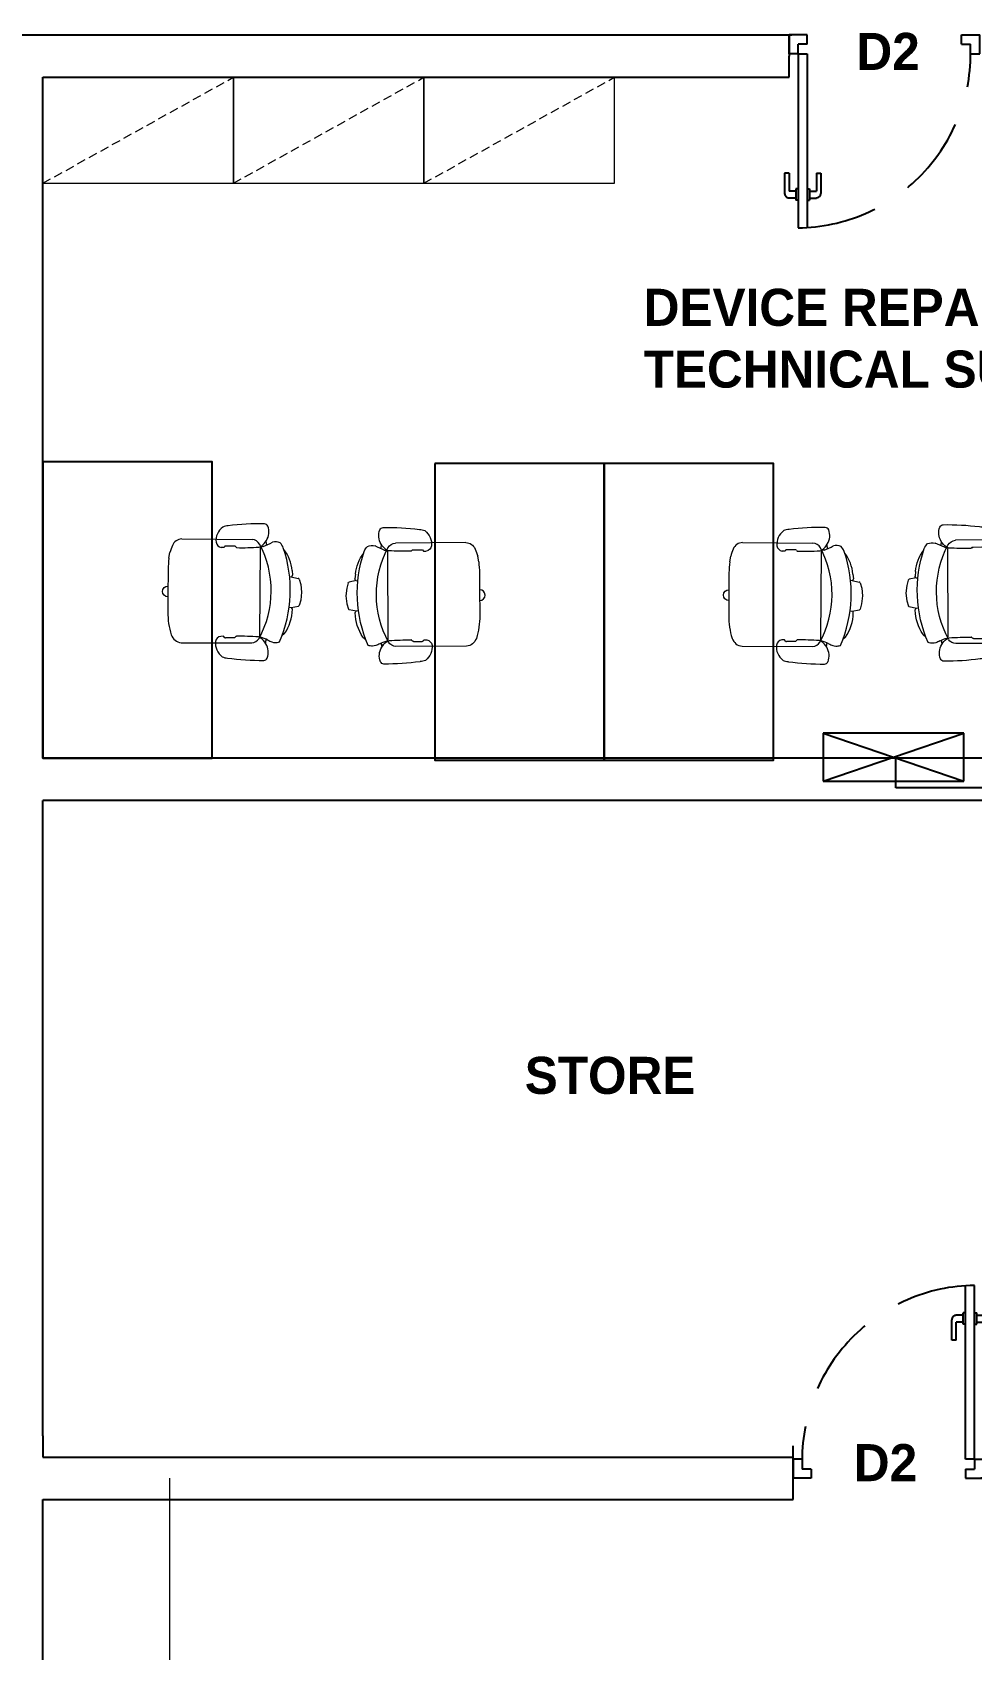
# Model space of a CAD drawing. Header units: inches. Extents: x 482566 to 494966, y -26460 to -22226.
# Drawn here: x 486889.9 to 487089.6, y -24396.6 to -24053 of the extents above; entities that cross this region are included whole.
import ezdxf

# ---------------------------------------------------------------- set-up
doc = ezdxf.new("R2010")
doc.units = ezdxf.units.IN
doc.header["$LTSCALE"] = 15
doc.header["$MEASUREMENT"] = 0
for name, pattern in [('DASHED', [0.75, 0.5, -0.25]), ('HIDDEN2', [0.1875, 0.125, -0.0625]), ('TRATTEGGIATA2', [9.525, 6.35, -3.175])]:
    doc.linetypes.add(name, pattern=pattern)
doc.layers.add('A-furniture', color=50, linetype='Continuous', lineweight=9)
doc.layers.add('I-ANNO-TEXT', color=7, linetype='Continuous', lineweight=18)
for name, color, linetype in [('I-DOORS', 104, 'Continuous'), ('I-FURN', 4, 'Continuous'), ('I-WALL-IN', 3, 'Continuous'), ('SUI GAS LINE', 30, 'TRATTEGGIATA2')]:
    doc.layers.add(name, color=color, linetype=linetype)
doc.styles.add('MICRO', font='')
doc.styles.get('MICRO').set_extended_font_data('MicrogrammaSSi', bold=True)

# ---------------------------------------------------------------- blocks, each defined once
blk = doc.blocks.new('A$C6A0E07C9')
at = {"layer": 'A-furniture'}
for p, q in [((-0.2138, 0.2718), (0.1182, 0.2876)), ((-0.0121, 0.2424), (-0.025, 0.2422)), ((-0.0115, 0.2426), (-0.0121, 0.2424)), ((-0.0112, 0.2428), (-0.0115, 0.2426)), ((-0.0079, 0.2484), (-0.0112, 0.2428)), ((0.0377, 0.2515), (-0.0033, 0.2499)), ((0.0418, 0.2505), (0.045, 0.2473)), ((0.045, 0.2473), (0.0464, 0.2461)), ((0.0464, 0.2461), (0.0478, 0.2453)), ((0.0478, 0.2453), (0.0485, 0.2451)), ((0.1585, 0.2497), (0.1792, -0.1667)), ((-0.2691, 0.1773), (-0.2664, 0.2046)), ((0.3146, 0.1213), (0.3056, 0.1197)), ((0.3131, 0.1211), (0.3466, 0.116)), ((0.3152, 0.1516), (0.3188, 0.1294)), ((0.3514, 0.1128), (0.36, 0.0876)), ((0.36, 0.0876), (0.3659, 0.0513)), ((-0.2907, 0.0196), (-0.2893, 0.0294)), ((-0.2883, 0.01), (-0.2907, 0.0196)), ((-0.2893, 0.0294), (-0.2841, 0.0379)), ((-0.2824, 0.002), (-0.2883, 0.01)), ((-0.2841, 0.0379), (-0.2762, 0.0438)), ((-0.2739, -0.003), (-0.2824, 0.002)), ((-0.2762, 0.0438), (-0.2666, 0.0462)), ((0.3636, 0.0146), (0.3576, -0.0113)), ((0.3659, 0.0513), (0.3636, 0.0146)), ((-0.2641, -0.0045), (-0.2739, -0.003)), ((0.3108, -0.0224), (0.3218, -0.0234)), ((0.3197, -0.023), (0.3546, -0.0146)), ((0.3546, -0.0146), (0.3564, -0.0132)), ((0.3564, -0.0132), (0.3576, -0.0113)), ((0.2962, -0.1472), (0.2839, -0.1595)), ((-0.1895, -0.2174), (0.1433, -0.1996)), ((0.0087, -0.176), (-0.0042, -0.1772)), ((0.0094, -0.1763), (0.0087, -0.176)), ((0.0097, -0.1764), (0.0094, -0.1763)), ((0.0135, -0.1816), (0.0097, -0.1764)), ((0.0591, -0.1802), (0.0183, -0.1827)), ((0.0631, -0.1788), (0.066, -0.1753)), ((0.066, -0.1753), (0.0673, -0.174)), ((0.0673, -0.174), (0.0686, -0.173)), ((0.0686, -0.173), (0.0692, -0.1728))]:
    blk.add_line(p, q, dxfattribs=at)
for centre, radius, start, end in [((0.0274, 0.2777), 0.0792, 129.49988, 189.11522), ((0.0065, 0.2825), 0.0635, 94.07923, 117.59377), ((0.2241, -0.8917), 1.2574, 92.35943, 100.17565), ((0.1721, 0.3454), 0.0192, 28.12557, 89.24362), ((0.1209, 0.3234), 0.0749, 330.37939, 24.51295), ((0.5941, -0.0351), 0.8932, 162.12026, 164.43231), ((-0.21, 0.2233), 0.0487, 94.52598, 161.01093), ((-0.0222, 0.2712), 0.0292, 192.00474, 264.44095), ((-0.0038, 0.2437), 0.00623, 84.84548, 131.31741), ((0.0374, 0.2414), 0.0101, 64.52807, 88.63913), ((0.0007, 1.5534), 1.3091, 272.08986, 276.67605), ((0.117, 0.2414), 0.0463, 34.09018, 88.4441), ((0.1493, 0.274), 0.0211, 279.8693, 313.34338), ((-0.2488, 0.0248), 0.4712, 334.59734, 30.97321), ((0.1704, 0.2449), 0.0129, 130.13659, 158.01734), ((0.1866, 0.1808), 0.0779, 100.05254, 108.26721), ((0.1077, 0.3263), 0.0879, 309.67257, 333.02228), ((-1.1254, 2.7931), 2.8487, 297.11573, 298.06946), ((-0.9196, -0.0126), 1.143, 14.09314, 15.00562), ((0.2336, 0.2226), 0.0597, 72.52818, 107.70113), ((0.1951, 0.2221), 0.0806, 25.51985, 45.53867), ((-0.3014, 0.0263), 0.6141, 339.61076, 22.04666), ((0.1276, 0.1249), 0.1894, 8.09249, 40.8276), ((0.1816, 0.1421), 0.4521, 175.52891, 182.09908), ((72.2191, 3.6268), 72.5738, 182.765274, 182.924882), ((0.31, 0.1288), 0.0088, 301.08798, 3.16667), ((0.3467, 0.1108), 0.00513, 22.81842, 91.00758), ((0.1162, -0.0378), 0.2107, 328.69616, 1.80788), ((0.3177, -0.0315), 0.00903, 2.12372, 63.37094), ((0.0809, -0.0616), 0.3414, 182.48103, 200.75528), ((-0.1856, -0.1603), 0.0572, 202.88209, 266.11689), ((0.0516, -0.2073), 0.0792, 176.57822, 236.19355), ((0.0015, -0.2058), 0.0292, 101.25248, 173.68869), ((0.0171, -0.1766), 0.00623, 234.37601, 280.84795), ((0.0579, -0.1702), 0.0101, 277.0543, 301.16536), ((0.1515, -1.4793), 1.3091, 89.01739, 93.60357), ((0.138, -0.155), 0.0449, 276.79393, 330.15211), ((0.1724, -0.1915), 0.0211, 52.35005, 85.82413), ((0.197, -0.1553), 0.0211, 212.66016, 229.03524), ((0.1633, -0.2919), 0.1223, 63.05477, 80.63565), ((0.1362, -0.2476), 0.0879, 32.67116, 56.02087), ((-0.9196, -0.0126), 1.143, 350.69637, 351.61264), ((0.1491, -0.2435), 0.0749, 341.18048, 35.31404), ((0.3239, 0.0551), 0.2601, 246.15386, 250.81737), ((0.249, -0.1528), 0.0392, 254.29981, 275.99109), ((0.2537, -0.1401), 0.0518, 269.3553, 293.37881), ((0.0312, -0.2142), 0.0635, 248.09967, 271.6142), ((0.1312, 0.9758), 1.2574, 265.51777, 273.33401), ((0.2022, -0.2604), 0.0192, 276.44982, 337.56787)]:
    blk.add_arc(centre, radius, start, end, dxfattribs=at)
blk = doc.blocks.new('door 1')
for p, q in [((85.7, 0), (0, 0)), ((0, -90), (0, 0)), ((85.7, -42.9), (85.7, 0)), ((814.3, 0), (900, 0)), ((814.3, -42.9), (814.3, 0)), ((900, -90), (900, 0)), ((85.7, -42.9), (42.9, -42.9)), ((42.9, -90), (42.9, -42.9)), ((42.9, -90), (42.9, -42.9)), ((814.3, -42.9), (857.1, -42.9)), ((857.1, -90), (857.1, -42.9)), ((857.1, -90), (857.1, -42.9)), ((42.9, -90), (0, -90)), ((42.9, -90), (42.9, -910.9)), ((42.9, -90), (85.7, -90)), ((85.7, -90), (85.7, -909.2)), ((857.1, -90), (900, -90)), ((857.1, -90), (857.1, -90)), ((-21.4, -652.1), (-21.4, -748.5)), ((0, -652.1), (-21.4, -652.1)), ((0, -652.1), (0, -737.8)), ((128.6, -652.1), (128.6, -737.8)), ((128.6, -652.1), (150, -652.1)), ((150, -652.1), (150, -748.5)), ((32.1, -737.8), (0, -737.8)), ((32.1, -727.1), (32.1, -780.7)), ((42.9, -727.1), (32.1, -727.1)), ((85.7, -727.1), (96.4, -727.1)), ((96.4, -727.1), (96.4, -780.7)), ((96.4, -737.8), (128.6, -737.8)), ((32.1, -770), (0, -770)), ((42.9, -780.7), (32.1, -780.7)), ((85.7, -780.7), (96.4, -780.7)), ((96.4, -770), (128.6, -770))]:
    blk.add_line(p, q)
at = {"linetype": 'DASHED', "ltscale": 50}
blk.add_arc((32.1, -85.7), 825.3, 270.74499, 1.39718, dxfattribs=at)
for centre, start, end in [((0, -748.5), 180, 270), ((128.6, -748.5), 270, 0)]:
    blk.add_arc(centre, 21.4, start, end)
blk = doc.blocks.new('pivot door')
blk.add_line((-188253.1, -329835.2), (-188265.1, -329835.2))
at = {"layer": 'I-DOORS', "rotation": 180}
blk.add_blockref('door 1', (-188253.1, -329835.2), dxfattribs=at)

msp = doc.modelspace()

# ---------------------------------------------------------------- linework, layer by layer
at = {"ltscale": 3}
for p, q in [((487087.93, -24201.89), (487058.07, -24201.89)), ((487058.07, -24201.89), (487058.07, -24212.11)), ((487058.07, -24212.11), (487087.93, -24201.89)), ((487087.93, -24201.89), (487058.07, -24201.89)), ((487058.07, -24201.89), (487087.93, -24212.11)), ((487087.93, -24212.11), (487087.93, -24201.89)), ((487058.07, -24212.11), (487087.93, -24212.11))]:
    msp.add_line(p, q, dxfattribs=at)
at = {"layer": 'A-furniture', "linetype": 'HIDDEN2'}
for p, q in [((486892.17, -24085.05, 6.93), (486932.67, -24062.55, 6.93)), ((486932.67, -24085.05, 6.93), (486973.17, -24062.55, 6.93)), ((486973.17, -24085.05, 6.93), (487013.67, -24062.55, 6.93))]:
    msp.add_line(p, q, dxfattribs=at)
at = {"layer": 'A-furniture', "elevation": 6.93}
for points in [[(486932.67, -24085.05), (486932.67, -24062.55), (486892.17, -24062.55), (486892.17, -24085.05)], [(486973.17, -24085.05), (486973.17, -24062.55), (486932.67, -24062.55), (486932.67, -24085.05)], [(487013.67, -24085.05), (487013.67, -24062.55), (486973.17, -24062.55), (486973.17, -24085.05)]]:
    msp.add_lwpolyline(points, close=True, dxfattribs=at)
msp.add_lwpolyline([(486919.17, -24554.99), (486919.17, -24360.22)], dxfattribs=at)
at = {"layer": 'I-FURN', "elevation": 6.93}
for points in [[(486892.17, -24144.22), (486892.17, -24207.22), (486928.17, -24207.22), (486928.17, -24144.22)], [(486975.51, -24144.62), (486975.51, -24207.62), (487011.51, -24207.62), (487011.51, -24144.62)], [(487011.51, -24144.62), (487011.51, -24207.62), (487047.51, -24207.62), (487047.51, -24144.62)]]:
    msp.add_lwpolyline(points, close=True, dxfattribs=at)
at = {"layer": 'I-WALL-IN'}
for p, q in [((487050.83, -24053.55, 6.93), (487050.83, -24058.05, 6.93)), ((487050.83, -24062.55, 6.93), (487050.83, -24058.05, 6.93)), ((487245.59, -24207.22, 6.93), (486892.17, -24207.22, 6.93)), ((487141.65, -24216.22, 6.93), (486892.17, -24216.22, 6.93)), ((486892.17, -24351.22, 6.93), (486892.17, -24355.72, 6.93)), ((486892.17, -24355.72, 6.93), (487051.65, -24355.72, 6.93)), ((487051.65, -24360.22, 6.93), (487051.65, -24353.34, 6.93)), ((487051.65, -24364.72, 6.93), (487051.65, -24360.22, 6.93)), ((486892.17, -24364.72, 6.93), (487051.65, -24364.72, 6.93))]:
    msp.add_line(p, q, dxfattribs=at)
at = {"layer": 'I-WALL-IN', "elevation": 6.93}
for points in [[(486831.6, -24053.55), (487050.83, -24053.55)], [(486892.17, -24062.55), (487050.83, -24062.55)], [(486892.17, -24207.22), (486892.17, -24062.55)], [(486892.17, -24351.22), (486892.17, -24216.22)], [(486892.17, -24554.99), (486892.17, -24364.72)]]:
    msp.add_lwpolyline(points, dxfattribs=at)
at = {"layer": 'SUI GAS LINE'}
for p, q in [((487073.5, -24213.5), (487073.5, -24207)), ((487288.5, -24213.5), (487073.5, -24213.5))]:
    msp.add_line(p, q, dxfattribs=at)

# ---------------------------------------------------------------- block references
at = {"layer": 'A-furniture'}
for p, xscale, yscale, zscale, rotation in [((486930.61, -24173.38, 48.93), 44.99999999897928, 44.99999999897928, 44.99999999897928, 356.8565271622451), ((486973.16, -24174.15, 48.93), -44.99999999897785, 45, 45, 3.143472837721584), ((487049.86, -24174.15, 48.93), 44.99999999897928, 44.99999999897928, 44.99999999897928, 356.8565271622451), ((487092.23, -24173.56, 48.93), -44.99999999897785, 45, 45, 3.143472837721584)]:
    msp.add_blockref('A$C6A0E07C9', p, dxfattribs=dict(at, xscale=xscale, yscale=yscale, zscale=zscale, rotation=rotation))
at = {"layer": 'I-DOORS', "xscale": 0.04500000025145709, "yscale": 0.04500000025145709, "zscale": 0.04500000025145709, "rotation": 180}
msp.add_blockref('pivot door', (478579.44, -38896.13, 6.93), dxfattribs=at)
at = {"layer": 'I-DOORS', "xscale": 0.04500000025145709, "yscale": 0.04500000025145709, "zscale": 0.04500000025145709}
msp.add_blockref('pivot door', (495563.54, -9517.64, 6.93), dxfattribs=at)

# ---------------------------------------------------------------- texts
at = {"layer": 'I-ANNO-TEXT', "char_height": 7.875, "attachment_point": 1, "style": 'MICRO'}
for s, width, insert in [('{\\fBahnschrift Light|b1|i0|c0|p34;D2}', 7.4099, (487065.13, -24053.11, 6.93)), ('{\\fBahnschrift Light|b1|i0|c0|p34;DEVICE REPAIR/\\PTECHNICAL SUPPORT }', 4124.8074, (487019.9, -24107.48, 6.93)), ('{\\fBahnschrift Light|b1|i0|c0|p34;STORE}', 7.4099, (486994.61, -24270.67, 6.93)), ('{\\fBahnschrift Light|b1|i0|c0|p34;D2}', 7.4099, (487064.58, -24352.96, 6.93))]:
    msp.add_mtext_dynamic_manual_height_columns(s, width=width, gutter_width=1.5, heights=[0], dxfattribs=dict(at, insert=insert))

doc.saveas('drawing.dxf')
